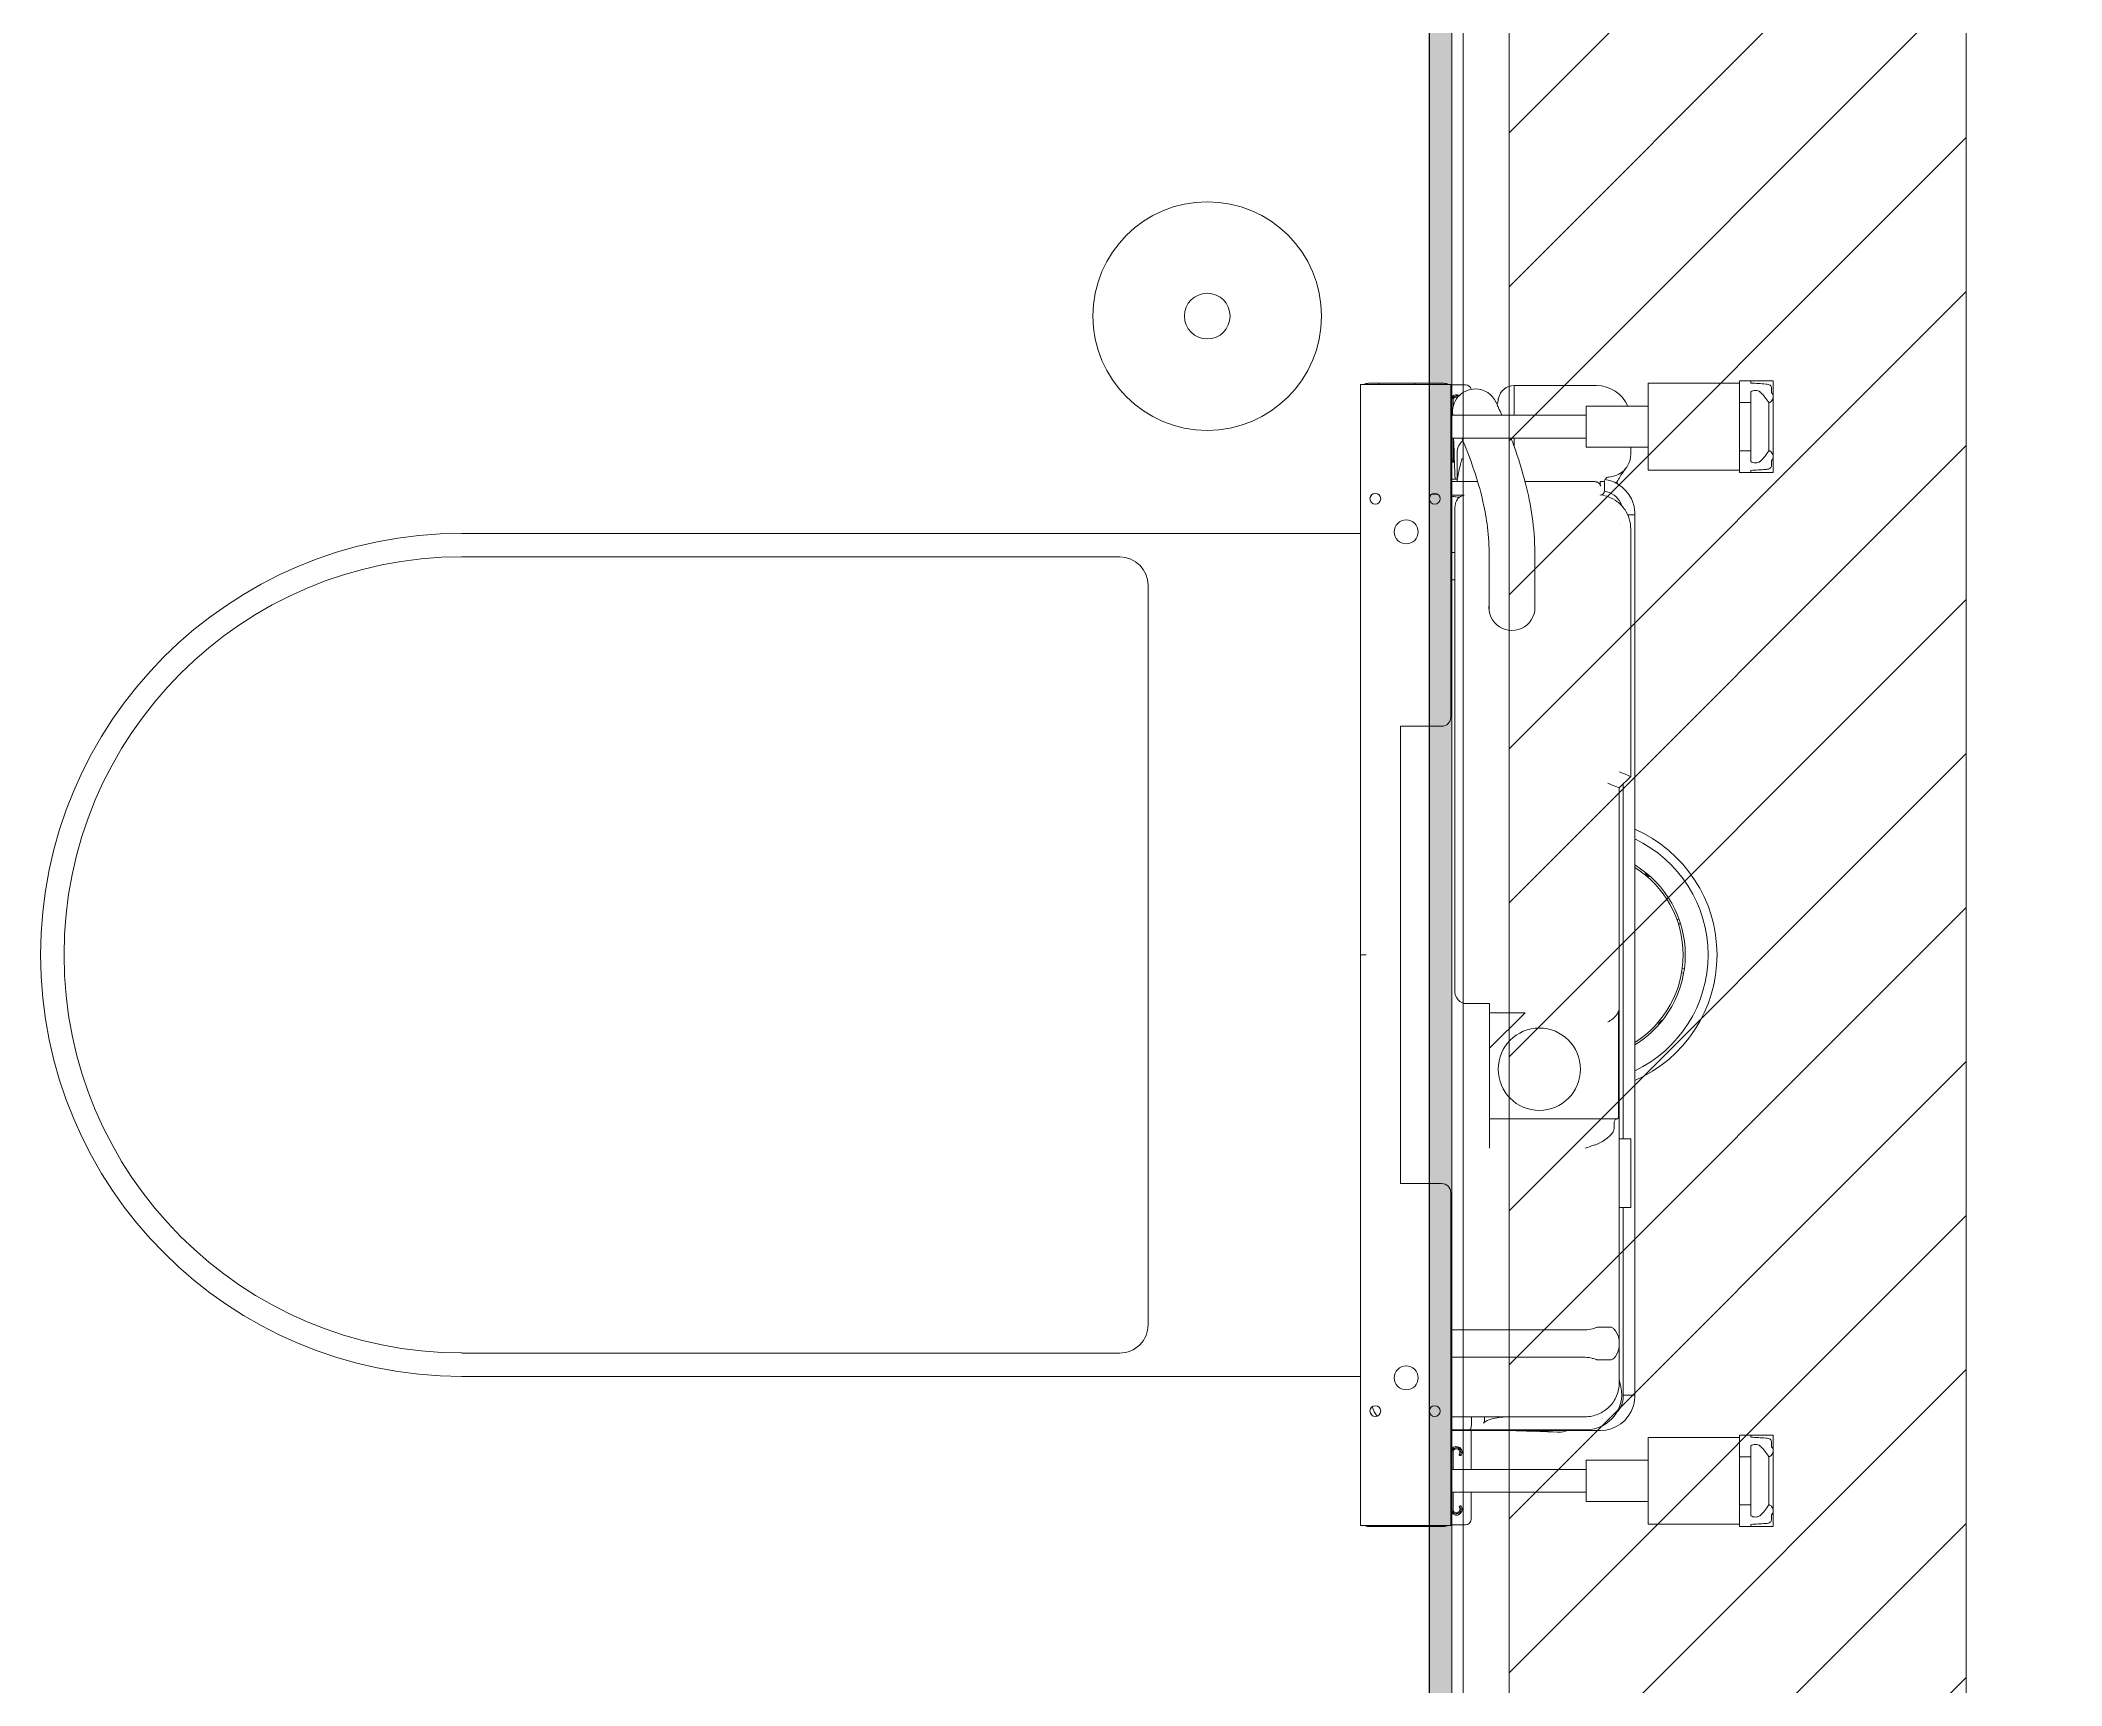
# Model space of a CAD drawing. Header units: millimetres. Extents: x -18512 to 101824, y -95768 to 52898.
# Drawn here: x 61258 to 62143, y -52415 to -51696 of the extents above; entities that cross this region are included whole.
import ezdxf
from ezdxf.enums import TextEntityAlignment as Align

# ---------------------------------------------------------------- set-up
doc = ezdxf.new("R2010")
doc.units = ezdxf.units.MM
doc.header["$LTSCALE"] = 25
doc.set_wipeout_variables(frame=1)
doc.layers.get('0').update_dxf_attribs({"color": 254, "lineweight": 0})
for name, color, linetype in [('1_Wall finish', 2, 'Continuous'), ('AR WALL HATCH', 8, 'Continuous'), ('HAT', 8, 'Continuous')]:
    doc.layers.add(name, color=color, linetype=linetype)
for name, color, linetype, lineweight in [('_FW_FUR_FIXED', 62, 'Continuous', 0), ('_FW_SANITARYWARE', 254, 'Continuous', 0), ('I-FLR-TILE', 253, 'Continuous', 9), ('I-WALL', 2, 'Continuous', 9)]:
    doc.layers.add(name, color=color, linetype=linetype, lineweight=lineweight)
doc.styles.get("Standard").update_dxf_attribs({"font": 'arial.ttf'})

# ---------------------------------------------------------------- blocks, each defined once
blk = doc.blocks.new('system cistern')
at = {"layer": '_FW_SANITARYWARE', "ltscale": 25}
for p, q in [((20841.08, 3085.36), (20841.08, 3086.36)), ((20841.08, 3086.36), (20846.08, 3086.36)), ((20846.08, 3086.36), (20855.88, 3086.36)), ((20846.08, 3085.44), (20846.08, 3086.36)), ((20855.88, 3086.36), (20855.88, 3079.59)), ((20675.28, 3084.86), (20714.78, 3084.86)), ((20675.28, 2585.86), (20675.28, 3084.86)), ((20678.78, 3085.36), (20683.48, 3085.36)), ((20683.48, 3085.36), (20699.08, 3085.36)), ((20683.48, 3084.86), (20683.48, 3085.36)), ((20699.08, 3085.36), (20699.08, 3084.86)), ((20699.08, 3085.36), (20711.78, 3085.36)), ((20714.78, 3084.86), (20714.78, 2939.36)), ((20721.28, 3084.61), (20714.78, 3084.61)), ((20715.28, 3081.86), (20715.28, 3048.86)), ((20715.78, 3077.86), (20715.78, 3075.09)), ((20742.53, 3084.36), (20778.53, 3084.36)), ((20742.53, 3071.36), (20742.53, 3084.36)), ((20841.08, 3085.36), (20801.08, 3085.36)), ((20801.08, 3047.36), (20801.08, 3085.36)), ((20841.08, 3085.36), (20841.08, 3047.36)), ((20846.08, 3076.9), (20846.08, 3081.61)), ((20855.08, 3083.62), (20855.08, 3081.21)), ((20855.88, 3079.59), (20855.88, 3053.14)), ((20715.28, 3071.36), (20774.08, 3071.36)), ((20774.08, 3075.36), (20774.08, 3057.36)), ((20774.08, 3075.36), (20801.08, 3075.36)), ((20841.08, 3076.9), (20841.08, 3055.83)), ((20841.08, 3076.9), (20846.08, 3076.9)), ((20846.08, 3076.9), (20846.08, 3055.83)), ((20853.88, 3055.83), (20853.88, 3076.9)), ((20715.28, 3061.36), (20774.08, 3061.36)), ((20715.78, 3052.86), (20715.78, 3061.36)), ((20742.53, 3057.73), (20742.53, 3061.36)), ((20774.08, 3057.36), (20801.08, 3057.36)), ((20793.53, 3054.36), (20793.53, 3057.36)), ((20841.08, 3055.83), (20846.08, 3055.83)), ((20846.08, 3051.12), (20846.08, 3055.83)), ((20855.08, 3051.52), (20855.08, 3049.1)), ((20855.88, 3053.14), (20855.88, 3046.36)), ((20714.78, 3045.36), (20715.28, 3045.36)), ((20717.53, 3043.36), (20714.78, 3043.36)), ((20719.53, 3042.36), (20714.78, 3042.36)), ((20715.28, 3045.36), (20715.28, 3043.36)), ((20717.53, 3050.1), (20717.53, 3050.36)), ((20719.53, 3042.36), (20726.54, 3042.36)), ((20747.31, 3042.36), (20771.53, 3042.36)), ((20777.55, 3042.36), (20771.53, 3042.36)), ((20782.03, 3042.36), (20780.21, 3042.36)), ((20782.03, 3042.36), (20782.03, 3042.37)), ((20782.03, 3038.36), (20782.03, 3042.36)), ((20787.65, 3041.43), (20787.65, 3042.6)), ((20841.08, 3047.36), (20801.08, 3047.36)), ((20841.08, 3046.36), (20841.08, 3047.36)), ((20841.08, 3046.36), (20846.08, 3046.36)), ((20846.08, 3046.36), (20846.08, 3047.29)), ((20855.88, 3046.36), (20846.08, 3046.36)), ((20706.71, 3036.96), (20708.85, 3036.96)), ((20708.76, 3037), (20706.8, 3037)), ((20714.78, 3036.36), (20719.53, 3036.36)), ((20720.66, 3036.36), (20719.53, 3036.36)), ((20779.99, 3036.36), (20780, 3036.36)), ((20716.53, 3029.31), (20716.53, 3022.36)), ((20792.07, 3027.86), (20792.07, 3027.86)), ((20792.18, 3027.86), (20795.28, 3027.86)), ((20795.28, 3027.86), (20795.28, 3028.36)), ((20795.28, 2983.36), (20795.28, 3027.86)), ((20716.53, 3010.58), (20716.53, 3022.36)), ((20793.53, 3021.64), (20793.53, 3021.42)), ((20793.53, 3010.58), (20793.53, 3021.42)), ((20716.53, 3011.36), (20714.78, 3011.36)), ((20716.53, 3009.68), (20716.53, 3010.58)), ((20731.53, 3011.42), (20731.53, 2985.95)), ((20751.53, 3011.42), (20751.53, 2985.95)), ((20793.53, 3010.58), (20793.53, 2996.43)), ((20714.78, 2999.36), (20716.53, 2999.36)), ((20716.53, 2996.43), (20716.53, 3004.46)), ((20716.53, 2972.69), (20716.53, 2996.43)), ((20793.53, 2972.69), (20793.53, 2996.43)), ((20795.28, 2687.36), (20795.28, 2983.36)), ((20716.53, 2972.69), (20716.53, 2962.08)), ((20793.53, 2962.08), (20793.53, 2972.69)), ((20716.53, 2848.68), (20716.53, 2962.08)), ((20793.53, 2913.36), (20793.53, 2962.08)), ((20675.28, 2942.86), (20666.53, 2942.86)), ((20666.53, 2727.86), (20666.53, 2942.86)), ((20525.28, 2930.36), (20526.28, 2931.36)), ((20525.28, 2930.36), (20525.28, 2920.36)), ((20526.28, 2919.36), (20526.28, 2931.36)), ((20526.28, 2931.36), (20666.53, 2931.36)), ((20710.78, 2935.36), (20692.78, 2935.36)), ((20692.78, 2935.36), (20692.78, 2735.36)), ((20525.28, 2920.36), (20526.28, 2919.36)), ((20526.28, 2919.36), (20666.53, 2919.36)), ((20788.53, 2908.36), (20793.53, 2913.36)), ((20790.28, 2754.86), (20790.28, 2910.11)), ((20788.53, 2848.68), (20788.53, 2908.36)), ((20662.27, 2884.36), (20663.77, 2890.86)), ((20662.27, 2884.36), (20662.27, 2786.36)), ((20663.77, 2890.86), (20663.77, 2779.86)), ((20663.77, 2890.86), (20666.53, 2890.86)), ((20799.92, 2871.01), (20800.16, 2871.29)), ((20799.92, 2871.01), (20801.45, 2869.72)), ((20801.69, 2870), (20801.45, 2869.72)), ((20716.53, 2848.68), (20716.53, 2835.69)), ((20788.53, 2848.68), (20788.53, 2835.69)), ((20814.65, 2850.97), (20813.71, 2850.89)), ((20814.37, 2848.94), (20815.3, 2849.02)), ((20675.28, 2835.36), (20672.78, 2835.36)), ((20675.28, 2835.36), (20675.28, 2837.86)), ((20675.28, 2835.36), (20675.28, 2832.86)), ((20675.28, 2835.36), (20677.78, 2835.36)), ((20716.53, 2819.82), (20716.53, 2835.69)), ((20788.53, 2812.02), (20788.53, 2835.69)), ((20816.69, 2827.46), (20815.74, 2827.37)), ((20816.06, 2829.41), (20816.99, 2829.49)), ((20721.53, 2814.04), (20731.78, 2814.04)), ((20731.78, 2814.04), (20731.78, 2750.79)), ((20788.53, 2812.02), (20788.53, 2810.86)), ((20747.27, 2810), (20731.78, 2810)), ((20731.78, 2794.51), (20747.27, 2810)), ((20788.23, 2805.96), (20788.23, 2810.91)), ((20788.23, 2765.61), (20788.23, 2805.96)), ((20788.53, 2805.96), (20788.53, 2810.86)), ((20788.53, 2805.96), (20788.53, 2665.36)), ((20806.92, 2806.71), (20805.63, 2805.18)), ((20805.91, 2804.94), (20805.63, 2805.18)), ((20806.92, 2806.71), (20807.19, 2806.48)), ((20662.27, 2786.36), (20663.77, 2779.86)), ((20663.77, 2779.86), (20666.53, 2779.86)), ((20787.28, 2763.61), (20731.78, 2763.61)), ((20786.22, 2759.44), (20786.22, 2761.61)), ((20787.74, 2763.61), (20787.28, 2763.61)), ((20525.28, 2750.36), (20526.28, 2751.36)), ((20525.28, 2750.36), (20525.28, 2740.36)), ((20526.28, 2739.36), (20526.28, 2751.36)), ((20526.28, 2751.36), (20666.53, 2751.36)), ((20788.53, 2754.86), (20793.53, 2754.86)), ((20793.53, 2724.86), (20793.53, 2754.86)), ((20525.28, 2740.36), (20526.28, 2739.36)), ((20526.28, 2739.36), (20666.53, 2739.36)), ((20692.78, 2735.36), (20710.78, 2735.36)), ((20675.28, 2727.86), (20666.53, 2727.86)), ((20714.78, 2731.36), (20714.78, 2585.86)), ((20788.53, 2724.86), (20793.53, 2724.86)), ((20790.28, 2687.36), (20790.28, 2724.86)), ((20790.28, 2687.36), (20790.28, 2642.86)), ((20795.28, 2687.36), (20795.28, 2642.86)), ((20773.53, 2671.36), (20714.78, 2671.36)), ((20785, 2672.51), (20778.95, 2672.51)), ((20788.53, 2665.36), (20788.53, 2648.92)), ((20714.78, 2659.36), (20773.53, 2659.36)), ((20785, 2658.22), (20778.95, 2658.22)), ((20788.53, 2648.36), (20788.53, 2648.92)), ((20790.28, 2642.36), (20790.28, 2642.86)), ((20790.28, 2642.86), (20795.28, 2642.86)), ((20795.28, 2642.86), (20795.28, 2642.36)), ((20773.53, 2633.36), (20714.78, 2633.36)), ((20723.16, 2627.63), (20714.78, 2627.63)), ((20780.28, 2627.36), (20714.78, 2627.36)), ((20715.28, 2627.36), (20715.28, 2625.36)), ((20773.94, 2627.63), (20723.16, 2627.63)), ((20723.78, 2627.36), (20723.78, 2610.36)), ((20723.87, 2633.36), (20723.87, 2631.63)), ((20729.56, 2633.36), (20729.56, 2631.63)), ((20738.74, 2627.36), (20761.78, 2626.63)), ((20751.79, 2627.36), (20761.32, 2626.66)), ((20714.78, 2625.36), (20715.28, 2625.36)), ((20715.28, 2588.86), (20715.28, 2621.86)), ((20715.78, 2617.86), (20715.78, 2610.36)), ((20841.08, 2624.36), (20801.08, 2624.36)), ((20801.08, 2586.36), (20801.08, 2624.36)), ((20841.08, 2624.36), (20841.08, 2625.36)), ((20841.08, 2625.36), (20846.08, 2625.36)), ((20841.08, 2624.36), (20841.08, 2586.36)), ((20846.08, 2625.36), (20855.88, 2625.36)), ((20846.08, 2624.44), (20846.08, 2625.36)), ((20846.08, 2615.9), (20846.08, 2620.61)), ((20855.08, 2622.62), (20855.08, 2620.21)), ((20855.88, 2625.36), (20855.88, 2618.59)), ((20855.88, 2618.59), (20855.88, 2592.14)), ((20715.28, 2610.36), (20774.08, 2610.36)), ((20774.08, 2614.36), (20774.08, 2596.36)), ((20774.08, 2614.36), (20801.08, 2614.36)), ((20841.08, 2615.9), (20841.08, 2594.83)), ((20841.08, 2615.9), (20846.08, 2615.9)), ((20846.08, 2615.9), (20846.08, 2594.83)), ((20853.88, 2594.83), (20853.88, 2615.9)), ((20715.28, 2600.36), (20774.08, 2600.36)), ((20715.78, 2592.86), (20715.78, 2600.36)), ((20723.78, 2600.36), (20723.78, 2588.61)), ((20774.08, 2596.36), (20801.08, 2596.36)), ((20841.08, 2594.83), (20846.08, 2594.83)), ((20846.08, 2590.12), (20846.08, 2594.83)), ((20855.88, 2592.14), (20855.88, 2585.36)), ((20714.78, 2585.86), (20675.28, 2585.86)), ((20678.78, 2585.36), (20683.48, 2585.36)), ((20683.48, 2585.86), (20683.48, 2585.36)), ((20683.48, 2585.36), (20699.08, 2585.36)), ((20699.08, 2585.36), (20699.08, 2585.86)), ((20699.08, 2585.36), (20711.78, 2585.36)), ((20721.28, 2586.11), (20714.78, 2586.11)), ((20841.08, 2586.36), (20801.08, 2586.36)), ((20841.08, 2585.36), (20841.08, 2586.36)), ((20841.08, 2585.36), (20846.08, 2585.36)), ((20846.08, 2585.36), (20846.08, 2586.29)), ((20855.88, 2585.36), (20846.08, 2585.36)), ((20855.08, 2590.52), (20855.08, 2588.1))]:
    blk.add_line(p, q, dxfattribs=at)
for centre, radius in [((20681.78, 3034.86), 2.35), ((20707.78, 3034.86), 2.35), ((20695.28, 3020.36), 5.25), ((20753.53, 2785.36), 18), ((20695.28, 2650.36), 5.25), ((20681.78, 2635.86), 2.35), ((20707.78, 2635.86), 2.35)]:
    blk.add_circle(centre, radius, dxfattribs=at)
for centre, radius, start, end in [((20678.78, 3081.86), 3.5, 90, 121.00272), ((20711.78, 3081.86), 3.5, 58.99728, 90), ((20711.78, 3081.86), 3.5, 0, 31.00272), ((20717.28, 3077.86), 2.5, 59.59828, 143.1301), ((20717.28, 3077.86), 2, 63.14749, 180), ((20725.53, 3072.86), 10, 90, 188.62693), ((20717.28, 3077.86), 1.5, 68.10282, 180), ((20721.28, 3082.11), 2.5, 13.48969, 90), ((20725.53, 3072.86), 10, 24.60714, 90), ((20742.53, 3077.36), 7, 90, 167.98924), ((20778.53, 3069.36), 15, 23.57881, 90), ((20724.53, 3054.82), 7, 129.08038, 180), ((20717.28, 3052.86), 2, 180, 243.61732), ((20717.28, 3052.86), 2.5, 216.8699, 249.64328), ((20717.28, 3052.86), 1.5, 180, 232.67065), ((20711.78, 3048.86), 3.5, 328.99728, 0), ((20723.53, 3050.36), 6, 180, 181.33861), ((20780.28, 3028.36), 15, 17.4576, 82.54669), ((20692.78, 3028.36), 15, 146.26716, 152.57439), ((20780.03, 3038.36), 2, 274.35417, 0), ((20780.28, 3028.36), 10, 26.74368, 79.95549), ((20741.53, 2987.36), 10.1, 171.9307, 8.0693), ((20710.78, 2939.36), 4, 270, 0), ((20771.27, 2835.36), 60, 293.5886, 66.4114), ((20771.27, 2835.36), 56.1, 295.3398, 64.6602), ((20771.27, 2835.36), 46.1, 301.38756, 58.61244), ((20771.27, 2835.36), 45.19, 302.09615, 57.90385), ((20710.78, 2731.36), 4, 0, 90), ((20778.53, 2665.36), 10, 325.75613, 34.24387), ((20773.94, 2643.27), 15.65, 270.00408, 18.86981), ((20792.53, 2649.63), 4, 180, 198.86981), ((20692.78, 2642.36), 15, 207.42561, 213.73284), ((20694.53, 2642.62), 15, 199.04309, 216.82021), ((20780.28, 2642.36), 15, 270, 342.5424), ((20780.28, 2642.36), 10, 315.85972, 333.25632), ((20780.28, 2642.36), 10, 274.84853, 274.84879), ((20711.78, 2621.86), 3.5, 0, 31.00272), ((20717.28, 2617.86), 2.5, 323.1301, 143.1301), ((20717.28, 2617.86), 2, 315.63849, 180), ((20717.28, 2617.86), 1.5, 330, 180), ((20719.01, 2616.86), 0.5, 150, 232.81924), ((20717.28, 2592.86), 2.5, 216.8699, 36.8699), ((20717.28, 2592.86), 2, 180, 44.36151), ((20717.28, 2592.86), 1.5, 180, 30), ((20719.01, 2593.86), 0.5, 127.18076, 210), ((20678.78, 2588.86), 3.5, 238.99728, 270), ((20711.78, 2588.86), 3.5, 270, 301.00272), ((20711.78, 2588.86), 3.5, 328.99728, 0), ((20721.28, 2588.61), 2.5, 270, 0)]:
    blk.add_arc(centre, radius, start, end, dxfattribs=at)
at = {"layer": '_FW_SANITARYWARE', "ltscale": 25, "extrusion": (0, 0, -1)}
for centre, major_axis, ratio, start_param, end_param in [((20812.05, 3066.36), (113.43, 0), 0.176327, 5.017082, 5.077969), ((20838.03, 3066.36), (0, -20), 0.932515, 3.857968, 4.157578), ((20838.03, 3066.36), (0, 20), 0.932515, 2.125607, 2.425217), ((20812.05, 3066.36), (-113.43, 0), 0.176327, 4.346809, 4.407696), ((20704.53, 3036.84), (15.63, 0), 0.002415, 1.274072, 1.447229), ((20704.53, 3036.84), (15.63, 0), 0.002415, 4.843518, 5.001552), ((20721.53, 3031.44), (0, 5), 0.999997, 5.871668, 6.105993), ((20778.53, 3021.67), (10.61, -10.63), 0.997588, 5.496885, 5.497787), ((20783.53, 2910.43), (-5, 2.07), 0.00001, 3.147285, 4.715235), ((20788.53, 2915.43), (-5, 2.07), 0.00001, 3.138109, 4.710647), ((20721.53, 2819.82), (0, -5.77), 0.866025, 0, 1.570796), ((20783.53, 2812.89), (0, -5.77), 0.866025, 5.062345, 5.355889), ((20773.53, 2766.61), (0, -15), 1, 5.321801, 6.002795), ((20723.16, 2631.63), (0, -4), 0.177383, 4.712389, 6.283185), ((20717.93, 2631.63), (11.63, 0), 0.343944, 0, 0.286692), ((20812.05, 2605.36), (113.43, 0), 0.176327, 5.017082, 5.077969), ((20838.03, 2605.36), (0, -20), 0.932515, 3.857968, 4.157578), ((20838.03, 2605.36), (0, 20), 0.932515, 2.125607, 2.425217), ((20812.05, 2605.36), (-113.43, 0), 0.176327, 4.346809, 4.407696)]:
    blk.add_ellipse(centre, major_axis=major_axis, ratio=ratio, start_param=start_param, end_param=end_param, dxfattribs=at)
at = {"layer": '_FW_SANITARYWARE', "ltscale": 25}
for points, knots in [([(20735.68, 3078.82), (20735.67, 3078.78), (20735.67, 3078.76), (20735.64, 3078.61), (20735.62, 3078.5), (20735.53, 3078.08), (20735.44, 3077.68), (20735.26, 3076.83), (20735.18, 3076.44), (20735.08, 3076.02)], [0, 0, 0, 0, 0.270941, 0.270941, 0.540386, 0.540386, 1.069046, 1.069046, 1.408242, 1.408242, 1.408242, 1.408242]), ([(20846.08, 3081.61), (20846.08, 3081.61), (20846.09, 3081.62), (20846.33, 3081.8), (20846.64, 3081.96), (20847.33, 3082.17), (20847.71, 3082.23), (20848.45, 3082.23), (20848.83, 3082.17), (20849.52, 3081.96), (20849.83, 3081.8), (20850.14, 3081.57), (20850.21, 3081.51), (20850.27, 3081.45)], [0.9803301, 0.9803301, 0.9803301, 0.9803301, 0.9821896, 0.9821896, 1.0921239, 1.0921239, 1.2020581, 1.2020581, 1.3119923, 1.3119923, 1.4219266, 1.4219266, 1.4552106, 1.4552106, 1.4552106, 1.4552106]), ([(20855.08, 3083.62), (20855.08, 3083.84), (20855.01, 3084.06), (20854.69, 3084.44), (20854.45, 3084.6), (20853.9, 3084.83), (20853.57, 3084.92), (20853.01, 3085.01), (20852.81, 3085.03), (20852.6, 3085.04)], [0.5037847, 0.5037847, 0.5037847, 0.5037847, 0.6311932, 0.6311932, 0.7586017, 0.7586017, 0.8705463, 0.8705463, 0.9313184, 0.9313184, 0.9313184, 0.9313184]), ([(20853.88, 3076.9), (20854, 3076.9), (20854.12, 3076.92), (20854.36, 3076.99), (20854.47, 3077.04), (20854.86, 3077.26), (20855.12, 3077.54), (20855.48, 3078.06), (20855.63, 3078.37), (20855.83, 3078.99), (20855.88, 3079.31), (20855.88, 3079.85), (20855.84, 3080.12), (20855.65, 3080.62), (20855.49, 3080.85), (20855.23, 3081.1), (20855.16, 3081.16), (20855.08, 3081.21)], [0, 0, 0, 0, 0.0350632, 0.0350632, 0.0701264, 0.0701264, 0.1756294, 0.1756294, 0.2889417, 0.2889417, 0.402254, 0.402254, 0.5043855, 0.5043855, 0.606517, 0.606517, 0.6388437, 0.6388437, 0.6388437, 0.6388437]), ([(20715.54, 3072.42), (20715.54, 3072.38), (20715.54, 3072.38), (20715.55, 3072.16), (20715.56, 3071.84), (20715.59, 3071.36)], [0, 0, 0, 0, 0.2314483, 0.2314483, 0.6934007, 0.6934007, 0.6934007, 0.6934007]), ([(20737.14, 3071.36), (20737.02, 3071.63), (20736.91, 3071.88), (20735.51, 3075.12), (20735.36, 3075.4), (20734.62, 3077.03)], [7.634668, 7.634668, 7.634668, 7.634668, 7.812388, 7.812388, 9.941745, 9.941745, 9.941745, 9.941745]), ([(20716.01, 3061.36), (20716.05, 3060.27), (20716.09, 3059.14), (20716.31, 3053.37), (20716.49, 3048.4), (20716.64, 3043.36)], [2.308829, 2.308829, 2.308829, 2.308829, 2.706407, 2.706407, 4.305684, 4.305684, 4.305684, 4.305684]), ([(20719.66, 3061.36), (20721.25, 3057.57), (20723.19, 3052.66), (20726.35, 3043.17), (20727.64, 3038.86), (20729.49, 3030.97), (20730.16, 3027.53), (20731.2, 3019.94), (20731.53, 3015.66), (20731.53, 3011.42)], [2.769667, 2.769667, 2.769667, 2.769667, 5.156278, 5.156278, 6.821659, 6.821659, 7.972119, 7.972119, 9.243337, 9.243337, 9.243337, 9.243337]), ([(20751.53, 3011.42), (20751.53, 3016.66), (20751.13, 3021.95), (20749.71, 3032.08), (20748.68, 3037), (20746.04, 3047.36), (20744.33, 3052.69), (20742.15, 3058.78), (20741.67, 3060.09), (20741.19, 3061.36)], [0, 0, 0, 0, 1.571299, 1.571299, 3.189399, 3.189399, 5.240618, 5.240618, 5.829367, 5.829367, 5.829367, 5.829367]), ([(20717.53, 3054.82), (20717.53, 3054.77), (20717.53, 3054.78), (20717.53, 3054.56), (20717.53, 3054.39), (20717.53, 3053.76), (20717.53, 3053.19), (20717.53, 3051.73), (20717.53, 3050.87), (20717.53, 3048.78), (20717.53, 3047.48), (20717.53, 3045.29), (20717.53, 3044.47), (20717.53, 3043.35), (20717.53, 3043.07), (20717.53, 3042.7), (20717.53, 3042.6), (20717.53, 3042.47), (20717.53, 3042.44), (20717.53, 3042.4), (20717.53, 3042.39), (20717.53, 3042.38), (20717.53, 3042.37), (20717.53, 3042.37), (20717.53, 3042.37), (20717.53, 3042.36), (20717.53, 3042.36), (20717.53, 3042.36), (20717.53, 3042.36), (20717.53, 3042.36), (20717.53, 3042.36), (20717.53, 3042.36)], [0, 0, 0, 0, 0.336772, 0.336772, 0.668997, 0.668997, 1.186939, 1.186939, 1.631388, 1.631388, 2.10841, 2.10841, 2.371887, 2.371887, 2.459405, 2.459405, 2.488566, 2.488566, 2.498286, 2.498286, 2.501526, 2.501526, 2.502606, 2.502606, 2.502966, 2.502966, 2.503086, 2.503086, 2.503126, 2.503126, 2.503136, 2.503136, 2.503136, 2.503136]), ([(20719.82, 3052.68), (20719.29, 3050.98), (20718.76, 3048.96), (20718.16, 3046.08), (20718.02, 3045.36), (20717.76, 3043.89), (20717.64, 3043.12), (20717.53, 3042.36)], [0, 0, 0, 0, 0.739208, 0.739208, 0.977502, 0.977502, 1.218159, 1.218159, 1.218159, 1.218159]), ([(20793.53, 3054.36), (20793.53, 3054.36), (20793.53, 3054.36), (20793.53, 3052.73), (20793.13, 3051.08), (20791.66, 3048.38), (20790.75, 3047.31), (20788.8, 3045.8), (20787.78, 3045.23), (20785.77, 3044.58), (20784.88, 3044.41), (20783.95, 3044.37)], [-2.060396, -2.060396, -2.060396, -2.060396, -2.059058, -2.059058, -1.359187, -1.359187, -0.790326, -0.790326, -0.347939, -0.347939, -0.044543, -0.044543, -0.044543, -0.044543]), ([(20850.27, 3051.28), (20850.21, 3051.22), (20850.14, 3051.16), (20849.83, 3050.93), (20849.52, 3050.77), (20848.83, 3050.55), (20848.45, 3050.5), (20847.71, 3050.5), (20847.33, 3050.55), (20846.64, 3050.77), (20846.33, 3050.93), (20846.09, 3051.11), (20846.08, 3051.11), (20846.08, 3051.12)], [0.9489056, 0.9489056, 0.9489056, 0.9489056, 0.9821896, 0.9821896, 1.0921239, 1.0921239, 1.2020581, 1.2020581, 1.3119923, 1.3119923, 1.4219266, 1.4219266, 1.4237861, 1.4237861, 1.4237861, 1.4237861]), ([(20855.08, 3051.52), (20855.16, 3051.57), (20855.23, 3051.63), (20855.49, 3051.87), (20855.65, 3052.1), (20855.84, 3052.61), (20855.88, 3052.88), (20855.88, 3053.45), (20855.82, 3053.8), (20855.57, 3054.5), (20855.39, 3054.84), (20855, 3055.3), (20854.82, 3055.48), (20854.49, 3055.68), (20854.38, 3055.73), (20854.13, 3055.81), (20854.01, 3055.83), (20853.88, 3055.83)], [-0.6447463, -0.6447463, -0.6447463, -0.6447463, -0.6124196, -0.6124196, -0.5102881, -0.5102881, -0.4081567, -0.4081567, -0.2812853, -0.2812853, -0.154414, -0.154414, -0.077207, -0.077207, -0.0386035, -0.0386035, 0, 0, 0, 0]), ([(20717.53, 3050.36), (20717.53, 3050.36), (20717.53, 3050.36), (20717.53, 3050.36), (20717.53, 3050.36), (20717.53, 3050.36), (20717.53, 3050.36), (20717.53, 3050.36), (20717.53, 3050.36), (20717.53, 3050.36), (20717.53, 3050.36), (20717.53, 3050.36), (20717.53, 3050.36), (20717.53, 3050.36), (20717.53, 3050.36), (20717.53, 3050.36), (20717.53, 3050.36), (20717.53, 3050.36), (20717.53, 3050.36), (20717.53, 3050.36), (20717.53, 3050.36), (20717.53, 3050.34), (20717.53, 3050.34), (20717.53, 3050.22), (20717.53, 3049.88), (20717.52, 3048.84), (20717.52, 3048.33), (20717.52, 3047.21), (20717.52, 3046.61), (20717.52, 3045.23), (20717.53, 3044.44), (20717.53, 3043.35), (20717.53, 3043.07), (20717.53, 3042.69), (20717.53, 3042.6), (20717.53, 3042.47), (20717.53, 3042.44), (20717.53, 3042.4), (20717.53, 3042.39), (20717.53, 3042.38), (20717.53, 3042.37), (20717.53, 3042.37), (20717.53, 3042.37), (20717.53, 3042.36), (20717.53, 3042.36), (20717.53, 3042.36), (20717.53, 3042.36), (20717.53, 3042.36), (20717.53, 3042.36), (20717.53, 3042.36)], [0, 0, 0, 0, 0.000012, 0.000012, 0.000078, 0.000078, 0.000166, 0.000166, 0.000401, 0.000401, 0.001027, 0.001027, 0.002697, 0.002697, 0.007149, 0.007149, 0.019022, 0.019022, 0.034852, 0.034852, 0.077067, 0.077067, 0.133357, 0.133357, 0.618468, 0.618468, 0.933501, 0.933501, 1.203959, 1.203959, 1.469495, 1.469495, 1.557076, 1.557076, 1.586239, 1.586239, 1.59596, 1.59596, 1.5992, 1.5992, 1.60028, 1.60028, 1.60064, 1.60064, 1.60076, 1.60076, 1.6008, 1.6008, 1.600809, 1.600809, 1.600809, 1.600809]), ([(20778.53, 3042.23), (20778.3, 3042.3), (20778.05, 3042.34), (20777.72, 3042.36), (20777.64, 3042.36), (20777.55, 3042.36)], [0.26037149, 0.26037149, 0.26037149, 0.26037149, 0.32981746, 0.32981746, 0.35391588, 0.35391588, 0.35391588, 0.35391588]), ([(20780.25, 3040.36), (20780.24, 3040.57), (20780.19, 3040.77), (20780.01, 3041.18), (20779.87, 3041.38), (20779.5, 3041.76), (20779.24, 3041.94), (20778.83, 3042.13), (20778.68, 3042.19), (20778.53, 3042.23)], [0, 0, 0, 0, 0.0624149, 0.0624149, 0.1330859, 0.1330859, 0.2212591, 0.2212591, 0.2668093, 0.2668093, 0.2668093, 0.2668093]), ([(20782.03, 3042.37), (20782.03, 3042.49), (20782.04, 3042.61), (20782.1, 3042.95), (20782.18, 3043.16), (20782.4, 3043.57), (20782.57, 3043.76), (20782.97, 3044.09), (20783.21, 3044.22), (20783.62, 3044.34), (20783.78, 3044.37), (20783.95, 3044.37)], [-0.653646, -0.653646, -0.653646, -0.653646, -0.6176462, -0.6176462, -0.5513847, -0.5513847, -0.4752602, -0.4752602, -0.3911989, -0.3911989, -0.3386413, -0.3386413, -0.3386413, -0.3386413]), ([(20787.13, 3041.71), (20787.54, 3042.41), (20788.06, 3043.27), (20789.55, 3045.64), (20790.36, 3046.79), (20791.04, 3047.73), (20791.18, 3047.92), (20791.26, 3048.02), (20791.27, 3048.03), (20791.27, 3048.04)], [0.285351, 0.285351, 0.285351, 0.285351, 1.112132, 1.112132, 2.88311, 2.88311, 3.988296, 3.988296, 4.266135, 4.266135, 4.266135, 4.266135]), ([(20852.6, 3047.69), (20852.81, 3047.7), (20853.01, 3047.72), (20853.57, 3047.81), (20853.9, 3047.9), (20854.45, 3048.13), (20854.69, 3048.29), (20855.01, 3048.67), (20855.08, 3048.89), (20855.08, 3049.1)], [1.0338944, 1.0338944, 1.0338944, 1.0338944, 1.0946665, 1.0946665, 1.2066111, 1.2066111, 1.3340196, 1.3340196, 1.4614281, 1.4614281, 1.4614281, 1.4614281]), ([(20714.78, 3036), (20715.31, 3035.9), (20715.9, 3035.79), (20717.21, 3035.61), (20717.92, 3035.55), (20718.63, 3035.51)], [1.920422, 1.920422, 1.920422, 1.920422, 2.1160234, 2.1160234, 2.3237241, 2.3237241, 2.3237241, 2.3237241]), ([(20717.77, 3034.73), (20717.59, 3034.53), (20717.43, 3034.29), (20716.91, 3033.28), (20716.68, 3032.32), (20716.55, 3030.53), (20716.53, 3029.93), (20716.53, 3029.31)], [0.5046726, 0.5046726, 0.5046726, 0.5046726, 0.6099644, 0.6099644, 0.8935396, 0.8935396, 1.0229649, 1.0229649, 1.0229649, 1.0229649]), ([(20718.63, 3035.51), (20718.5, 3035.42), (20718.37, 3035.32), (20718.07, 3035.06), (20717.92, 3034.9), (20717.77, 3034.73)], [0.5853556, 0.5853556, 0.5853556, 0.5853556, 0.6729796, 0.6729796, 0.789365, 0.789365, 0.789365, 0.789365]), ([(20780.74, 3036.5), (20781.76, 3036.34), (20782.77, 3036.08), (20785, 3035.25), (20786.36, 3034.54), (20788.27, 3033.08), (20788.88, 3032.53), (20790.03, 3031.31), (20790.55, 3030.65), (20791.76, 3028.83), (20792.42, 3027.49), (20793.31, 3024.61), (20793.53, 3023.08), (20793.53, 3021.66), (20793.53, 3021.65), (20793.53, 3021.65)], [2.605411, 2.605411, 2.605411, 2.605411, 3.024417, 3.024417, 3.552003, 3.552003, 3.815796, 3.815796, 4.079589, 4.079589, 4.505038, 4.505038, 4.930487, 4.930487, 4.93196, 4.93196, 4.93196, 4.93196]), ([(20794.59, 3032.86), (20794.78, 3032.25), (20794.94, 3031.59), (20795.16, 3030.35), (20795.22, 3029.78), (20795.27, 3028.95), (20795.28, 3028.61), (20795.28, 3028.36)], [0.8034662, 0.8034662, 0.8034662, 0.8034662, 0.9950702, 0.9950702, 1.1866741, 1.1866741, 1.3481419, 1.3481419, 1.3481419, 1.3481419]), ([(20716.53, 3004.46), (20716.53, 3004.87), (20716.54, 3005.28), (20716.55, 3006), (20716.55, 3006.29), (20716.56, 3006.82), (20716.56, 3007.04), (20716.56, 3007.51), (20716.56, 3007.75), (20716.55, 3008.35), (20716.54, 3008.7), (20716.53, 3009.26), (20716.53, 3009.47), (20716.53, 3009.68)], [-1.3723762, -1.3723762, -1.3723762, -1.3723762, -1.2686965, -1.2686965, -1.1944633, -1.1944633, -1.1369939, -1.1369939, -1.0757377, -1.0757377, -0.9840461, -0.9840461, -0.9255192, -0.9255192, -0.9255192, -0.9255192]), ([(20787.53, 2809.42), (20787.48, 2809.35), (20787.44, 2809.29), (20786.93, 2808.57), (20786.32, 2807.95), (20784.96, 2806.86), (20784.21, 2806.39), (20783.53, 2805.96)], [-0.5051912, -0.5051912, -0.5051912, -0.5051912, -0.4817025, -0.4817025, -0.2408513, -0.2408513, 0, 0, 0, 0]), ([(20788.53, 2810.86), (20788.53, 2810.86), (20788.53, 2810.86), (20788.53, 2810.96), (20788.5, 2811), (20788.43, 2811), (20788.41, 2810.99), (20788.38, 2810.97)], [-0.0020219, -0.0020219, -0.0020219, -0.0020219, 0, 0, 0.1522579, 0.1522579, 0.2097942, 0.2097942, 0.2097942, 0.2097942]), ([(20785.83, 2758.03), (20785.84, 2758.05), (20785.86, 2758.07), (20785.97, 2758.26), (20786.07, 2758.47), (20786.19, 2758.94), (20786.22, 2759.2), (20786.22, 2759.44)], [-0.1574351, -0.1574351, -0.1574351, -0.1574351, -0.1478871, -0.1478871, -0.0739435, -0.0739435, 0, 0, 0, 0]), ([(20786.22, 2761.61), (20786.22, 2761.87), (20786.25, 2762.13), (20786.37, 2762.61), (20786.46, 2762.82), (20786.65, 2763.18), (20786.78, 2763.35), (20787.03, 2763.56), (20787.16, 2763.61), (20787.28, 2763.61)], [0.6321657, 0.6321657, 0.6321657, 0.6321657, 0.7076386, 0.7076386, 0.7831115, 0.7831115, 0.868039, 0.868039, 0.9529665, 0.9529665, 0.9529665, 0.9529665]), ([(20787.74, 2763.61), (20787.8, 2763.63), (20787.86, 2763.68), (20787.99, 2763.86), (20788.05, 2764.02), (20788.14, 2764.38), (20788.17, 2764.6), (20788.22, 2765.09), (20788.23, 2765.36), (20788.23, 2765.61)], [-0.2873809, -0.2873809, -0.2873809, -0.2873809, -0.2301872, -0.2301872, -0.1509698, -0.1509698, -0.0754849, -0.0754849, 0, 0, 0, 0]), ([(20773.53, 2750.79), (20774.74, 2751.23), (20776.06, 2751.72), (20777.46, 2752.14), (20777.57, 2752.17), (20777.68, 2752.2)], [0, 0, 0, 0, 0.3881027, 0.3881027, 0.4212224, 0.4212224, 0.4212224, 0.4212224]), ([(20778.53, 2672.36), (20777.96, 2672.16), (20777.39, 2671.97), (20775.74, 2671.54), (20774.64, 2671.36), (20773.53, 2671.36)], [-0.5205637, -0.5205637, -0.5205637, -0.5205637, -0.3344315, -0.3344315, 0, 0, 0, 0]), ([(20786.8, 2670.99), (20786.77, 2671.03), (20786.74, 2671.07), (20786.5, 2671.4), (20786.26, 2671.66), (20785.72, 2672.11), (20785.39, 2672.33), (20785, 2672.51)], [3.3624976, 3.3624976, 3.3624976, 3.3624976, 3.3810033, 3.3810033, 3.5279106, 3.5279106, 3.7011354, 3.7011354, 3.7011354, 3.7011354]), ([(20773.53, 2659.36), (20774.64, 2659.36), (20775.74, 2659.19), (20777.39, 2658.76), (20777.96, 2658.57), (20778.53, 2658.36)], [6.3493965, 6.3493965, 6.3493965, 6.3493965, 6.6838279, 6.6838279, 6.8699601, 6.8699601, 6.8699601, 6.8699601]), ([(20785, 2658.22), (20785.39, 2658.4), (20785.72, 2658.62), (20786.26, 2659.07), (20786.5, 2659.33), (20786.74, 2659.66), (20786.77, 2659.7), (20786.8, 2659.74)], [1.7132956, 1.7132956, 1.7132956, 1.7132956, 1.8865204, 1.8865204, 2.0334277, 2.0334277, 2.0519334, 2.0519334, 2.0519334, 2.0519334]), ([(20773.53, 2633.36), (20775.48, 2633.36), (20777.42, 2633.75), (20781.03, 2635.23), (20782.67, 2636.32), (20785.45, 2639.06), (20786.56, 2640.69), (20787.73, 2643.42), (20788.03, 2644.4), (20788.34, 2645.91), (20788.41, 2646.42), (20788.49, 2647.28), (20788.52, 2647.63), (20788.53, 2648.06), (20788.53, 2648.14), (20788.53, 2648.27), (20788.53, 2648.31), (20788.53, 2648.36)], [-2.295996, -2.295996, -2.295996, -2.295996, -1.723494, -1.723494, -1.150961, -1.150961, -0.57839, -0.57839, -0.278853, -0.278853, -0.127932, -0.127932, -0.023756, -0.023756, 0, 0, 0.014884, 0.014884, 0.014884, 0.014884]), ([(20789.21, 2637.86), (20789.5, 2638.45), (20789.75, 2639.1), (20790.09, 2640.34), (20790.19, 2640.93), (20790.27, 2641.77), (20790.28, 2642.11), (20790.28, 2642.36)], [0.9733398, 0.9733398, 0.9733398, 0.9733398, 1.1695266, 1.1695266, 1.3657135, 1.3657135, 1.5279542, 1.5279542, 1.5279542, 1.5279542]), ([(20794.59, 2637.86), (20794.78, 2638.47), (20794.94, 2639.14), (20795.16, 2640.37), (20795.22, 2640.94), (20795.27, 2641.78), (20795.28, 2642.12), (20795.28, 2642.36)], [0.8034662, 0.8034662, 0.8034662, 0.8034662, 0.9950702, 0.9950702, 1.1866741, 1.1866741, 1.3481419, 1.3481419, 1.3481419, 1.3481419]), ([(20729.09, 2630.5), (20729.29, 2630.73), (20729.54, 2630.94), (20730.1, 2631.33), (20730.44, 2631.52), (20731.61, 2632.08), (20732.55, 2632.38), (20735.59, 2633.14), (20738.04, 2633.36), (20740.24, 2633.36)], [-1.14517, -1.14517, -1.14517, -1.14517, -1.051676, -1.051676, -0.938265, -0.938265, -0.66145, -0.66145, 0, 0, 0, 0]), ([(20766.08, 2627.36), (20766.07, 2627.36), (20766.05, 2627.35), (20764.7, 2626.84), (20763.27, 2626.6), (20761.67, 2626.64), (20761.49, 2626.65), (20761.32, 2626.66)], [-10.8020121, -10.8020121, -10.8020121, -10.8020121, -10.7973063, -10.7973063, -10.3673966, -10.3673966, -10.3150117, -10.3150117, -10.3150117, -10.3150117]), ([(20846.08, 2620.61), (20846.08, 2620.61), (20846.09, 2620.62), (20846.33, 2620.8), (20846.64, 2620.96), (20847.33, 2621.17), (20847.71, 2621.23), (20848.45, 2621.23), (20848.83, 2621.17), (20849.52, 2620.96), (20849.83, 2620.8), (20850.14, 2620.57), (20850.21, 2620.51), (20850.27, 2620.45)], [0.9803301, 0.9803301, 0.9803301, 0.9803301, 0.9821896, 0.9821896, 1.0921239, 1.0921239, 1.2020581, 1.2020581, 1.3119923, 1.3119923, 1.4219266, 1.4219266, 1.4552106, 1.4552106, 1.4552106, 1.4552106]), ([(20855.08, 2622.62), (20855.08, 2622.84), (20855.01, 2623.06), (20854.69, 2623.44), (20854.45, 2623.6), (20853.9, 2623.83), (20853.57, 2623.92), (20853.01, 2624.01), (20852.81, 2624.03), (20852.6, 2624.04)], [0.5037847, 0.5037847, 0.5037847, 0.5037847, 0.6311932, 0.6311932, 0.7586017, 0.7586017, 0.8705463, 0.8705463, 0.9313184, 0.9313184, 0.9313184, 0.9313184]), ([(20853.88, 2615.9), (20854, 2615.9), (20854.12, 2615.92), (20854.36, 2615.99), (20854.47, 2616.04), (20854.86, 2616.26), (20855.12, 2616.54), (20855.48, 2617.06), (20855.63, 2617.37), (20855.83, 2617.99), (20855.88, 2618.31), (20855.88, 2618.85), (20855.84, 2619.12), (20855.65, 2619.62), (20855.49, 2619.85), (20855.23, 2620.1), (20855.16, 2620.16), (20855.08, 2620.21)], [0, 0, 0, 0, 0.0350632, 0.0350632, 0.0701264, 0.0701264, 0.1756294, 0.1756294, 0.2889417, 0.2889417, 0.402254, 0.402254, 0.5043855, 0.5043855, 0.606517, 0.606517, 0.6388437, 0.6388437, 0.6388437, 0.6388437]), ([(20718.71, 2616.47), (20718.75, 2616.44), (20718.8, 2616.41), (20718.9, 2616.37), (20718.95, 2616.36), (20719.01, 2616.36)], [0.16351927, 0.16351927, 0.16351927, 0.16351927, 0.1838744, 0.1838744, 0.20481963, 0.20481963, 0.20481963, 0.20481963]), ([(20719.01, 2594.36), (20718.95, 2594.36), (20718.9, 2594.35), (20718.8, 2594.32), (20718.75, 2594.29), (20718.71, 2594.26)], [0.31713592, 0.31713592, 0.31713592, 0.31713592, 0.33808115, 0.33808115, 0.35843629, 0.35843629, 0.35843629, 0.35843629]), ([(20855.08, 2590.52), (20855.16, 2590.57), (20855.23, 2590.63), (20855.49, 2590.87), (20855.65, 2591.1), (20855.84, 2591.61), (20855.88, 2591.88), (20855.88, 2592.45), (20855.82, 2592.8), (20855.57, 2593.5), (20855.39, 2593.84), (20855, 2594.3), (20854.82, 2594.48), (20854.49, 2594.68), (20854.38, 2594.73), (20854.13, 2594.81), (20854.01, 2594.83), (20853.88, 2594.83)], [-0.6447463, -0.6447463, -0.6447463, -0.6447463, -0.6124196, -0.6124196, -0.5102881, -0.5102881, -0.4081567, -0.4081567, -0.2812853, -0.2812853, -0.154414, -0.154414, -0.077207, -0.077207, -0.0386035, -0.0386035, 0, 0, 0, 0]), ([(20850.27, 2590.28), (20850.21, 2590.22), (20850.14, 2590.16), (20849.83, 2589.93), (20849.52, 2589.77), (20848.83, 2589.55), (20848.45, 2589.5), (20847.71, 2589.5), (20847.33, 2589.55), (20846.64, 2589.77), (20846.33, 2589.93), (20846.09, 2590.11), (20846.08, 2590.11), (20846.08, 2590.12)], [0.9489056, 0.9489056, 0.9489056, 0.9489056, 0.9821896, 0.9821896, 1.0921239, 1.0921239, 1.2020581, 1.2020581, 1.3119923, 1.3119923, 1.4219266, 1.4219266, 1.4237861, 1.4237861, 1.4237861, 1.4237861]), ([(20852.6, 2586.69), (20852.81, 2586.7), (20853.01, 2586.72), (20853.57, 2586.81), (20853.9, 2586.9), (20854.45, 2587.13), (20854.69, 2587.29), (20855.01, 2587.67), (20855.08, 2587.89), (20855.08, 2588.1)], [1.0338944, 1.0338944, 1.0338944, 1.0338944, 1.0946665, 1.0946665, 1.2066111, 1.2066111, 1.3340196, 1.3340196, 1.4614281, 1.4614281, 1.4614281, 1.4614281])]:
    blk.add_open_spline(points, degree=3, knots=knots, dxfattribs=at)
for points in [[(20717.53, 3050.1), (20717.53, 3050.14), (20717.53, 3050.18), (20717.53, 3050.22)], [(20780.21, 3042.36), (20780.21, 3041.7), (20780.22, 3041.03), (20780.25, 3040.36)], [(20718.63, 3035.51), (20718.91, 3035.71), (20719.21, 3035.89), (20719.53, 3036.02)], [(20789.74, 3031.61), (20789.59, 3032.04), (20789.41, 3032.47), (20789.21, 3032.86)], [(20789.85, 3031.26), (20789.85, 3031.26), (20789.85, 3031.26), (20789.85, 3031.26)], [(20788.48, 3023.53), (20788.48, 3023.53), (20788.48, 3023.53), (20788.48, 3023.53)], [(20788.38, 2810.97), (20788.34, 2810.95), (20788.29, 2810.93), (20788.23, 2810.91)], [(20778.95, 2672.51), (20778.81, 2672.46), (20778.67, 2672.41), (20778.53, 2672.36)], [(20778.53, 2658.36), (20778.67, 2658.31), (20778.81, 2658.27), (20778.95, 2658.22)]]:
    blk.add_open_spline(points, degree=3, dxfattribs=at)
for points, weights in [([(20719.28, 2616.36), (20719.14, 2616.36), (20719.01, 2616.36)], [1.13803831314, 1.11538659778, 1.08976678364]), ([(20719.01, 2594.36), (20719.14, 2594.36), (20719.28, 2594.36)], [1.08976678364, 1.11538659778, 1.13803831314])]:
    blk.add_rational_spline(points, weights, degree=2, dxfattribs=at)
at = {"layer": '_FW_SANITARYWARE'}
for s, p in [('DF WC Sig12 H112 GA-F 90/110 VB GB-Norm', (20517.31, 2835.86)), ('GEB-ART-NR 111.353', (20511.93, 2833.85)), ('Geberit', (20523.78, 2835.86))]:
    blk.add_text(s, height=3.5, rotation=90, dxfattribs=at).set_placement(p, align=Align.CENTER)
blk = doc.blocks.new('wc')
blk.add_wipeout([(36025.28, -7129.84), (36025.19, -6761.49), (35632.45, -6761.58), (35607.01, -6763.35), (35580.7, -6769.01), (35556.02, -6778.21), (35532.28, -6791.23), (35512.33, -6806.19), (35492.12, -6826.53), (35477.01, -6847.04), (35465, -6869.18), (35455.49, -6894.89), (35450.28, -6919.01), (35448.32, -6945.79), (35450.21, -6972.06), (35455.87, -6997.93), (35465.01, -7022.35), (35478, -7046.01), (35493.08, -7066.09), (35512.01, -7085.05), (35533.03, -7100.76), (35555.27, -7112.95), (35581.73, -7122.79), (35608.21, -7128.32), (35632.54, -7129.93)])
at = {"layer": '_FW_SANITARYWARE'}
for p, q in [((35632.45, -6761.58), (36025.19, -6761.49)), ((36025.19, -6761.49), (36025.28, -7129.84)), ((35632.45, -6771.81), (35919.98, -6771.75)), ((35932.43, -7107.21), (35932.43, -6784.17)), ((35632.55, -7119.7), (35920.08, -7119.64)), ((36025.28, -7129.84), (35632.56, -7129.93))]:
    blk.add_line(p, q, dxfattribs=at)
at = {"layer": '_FW_SANITARYWARE', "extrusion": (0, 0, -1)}
for centre, radius, start, end in [((-35632.5, -6945.75), 184.18, 269.98306, 89.983), ((-35632.5, -6945.75), 173.94, 269.98369, 89.98314), ((-35919.98, -6784.18), 12.42, 89.98886, 179.98735), ((-35920.13, -7107.34), 12.3, 179.41695, 270.22332)]:
    blk.add_arc(centre, radius, start, end, dxfattribs=at)

msp = doc.modelspace()

# ---------------------------------------------------------------- hatches: boundary and pattern name
at = {"layer": 'AR WALL HATCH', "lineweight": 5}
h = msp.add_hatch(dxfattribs=at)
h.set_pattern_fill('ANSI31', color=256, scale=15, style=0)
h.set_pattern_definition([(45, (59229.075, -102497.31), (-33.67596, 33.67596), [])])
h.paths.add_polyline_path([(62350.94, -52747.35), (62235.93, -52747.35), (62235.93, -53187.34), (62350.94, -53187.34), (62350.94, -53498.36), (62150.94, -53498.36), (62150.94, -50757.62), (62350.94, -50757.62), (62150.94, -50916.84), (62150.94, -51518.84), (62350.94, -51518.84), (62350.94, -50916.84), (62350.94, -50784.6)])
h.paths.add_polyline_path([(61900.94, -53187.34), (62015.95, -53187.34), (62015.95, -52747.35), (61900.94, -52747.35), (61900.94, -51518.84), (62100.94, -51518.84), (62100.94, -50916.84), (61900.94, -50916.84), (61900.94, -50757.62), (62100.94, -50757.62), (62100.94, -53498.36), (61900.94, -53498.36)])
at = {"layer": 'HAT'}
h = msp.add_hatch(dxfattribs=at)
h.set_pattern_fill('AR-SAND', color=256, scale=0.1, style=0)
h.set_pattern_definition([(37.5, (59229.075, -102497.3092), (-0.16000313, 4.89413237), [0, -3.8608, 0, -4.318, 0, -4.1275]), (7.5, (59229.075, -102497.309), (4.4952328, 7.168251), [0, -2.0828, 0, -3.4798, 0, -1.3335]), (327.5, (59225.951, -102497.3092), (7.9099237, 0.01437185), [0, -1.27, 0, -4.572, 0, -5.969]), (317.5, (59225.951, -102497.309), (7.6355645, 2.2292932), [0, -0.635, 0, -2.9972, 0, -3.429])])
h.paths.add_polyline_path([(61875.94, -51443.84), (61875.94, -53472.36), (61865.94, -53462.36), (61865.94, -51443.84)])

# ---------------------------------------------------------------- linework, layer by layer
at = {"layer": '1_Wall finish', "color": 2, "elevation": 0}
msp.add_lwpolyline([(61865.94, -50787.62), (61865.94, -52733.39)], dxfattribs=at)
at = {"layer": '1_Wall finish'}
msp.add_lwpolyline([(61865.95, -51665.12), (61865.94, -52747.35), (62015.94, -52747.35), (62015.93, -53187.34), (61865.94, -53187.34), (61865.94, -53462.36)], dxfattribs=at)
at = {"layer": '_FW_FUR_FIXED', "lineweight": 9}
for radius in [50, 10]:
    msp.add_circle((61768.92, -51816.37, 0), radius, dxfattribs=at)
at = {"layer": 'I-FLR-TILE', "lineweight": 13}
for points in [[(61875.94, -51443.84), (61875.94, -53472.36), (61865.94, -53462.36), (61865.94, -51443.84)], [(61880.94, -51448.84), (61880.94, -53477.36), (61875.94, -53472.36), (61875.94, -51443.84)], [(61900.94, -51468.84), (61900.94, -53497.36), (61880.94, -53477.36), (61880.94, -51448.84)]]:
    msp.add_lwpolyline(points, close=True, dxfattribs=at)
at = {"layer": 'I-WALL'}
for points in [[(62100.94, -53498.36), (62100.94, -50757.62), (61900.94, -50757.62), (61900.94, -50966.84)], [(61900.94, -51468.84), (61900.94, -53497.36)]]:
    msp.add_lwpolyline(points, dxfattribs=at)

# ---------------------------------------------------------------- block references
at = {"layer": '_FW_FUR_FIXED', "lineweight": 9}
msp.add_blockref('system cistern', (41160.67, -54931.12, 0), dxfattribs=at)

# ---------------------------------------------------------------- next in the draw order: block references
at = {"layer": '_FW_FUR_FIXED', "lineweight": 9, "xscale": 1.000940418310634, "yscale": 1.000940418310634, "zscale": 1.000940418310634, "rotation": 359.9873535222465}
msp.add_blockref('wc', (25778.38, -45135.6, 0), dxfattribs=at)

doc.saveas('drawing.dxf')
